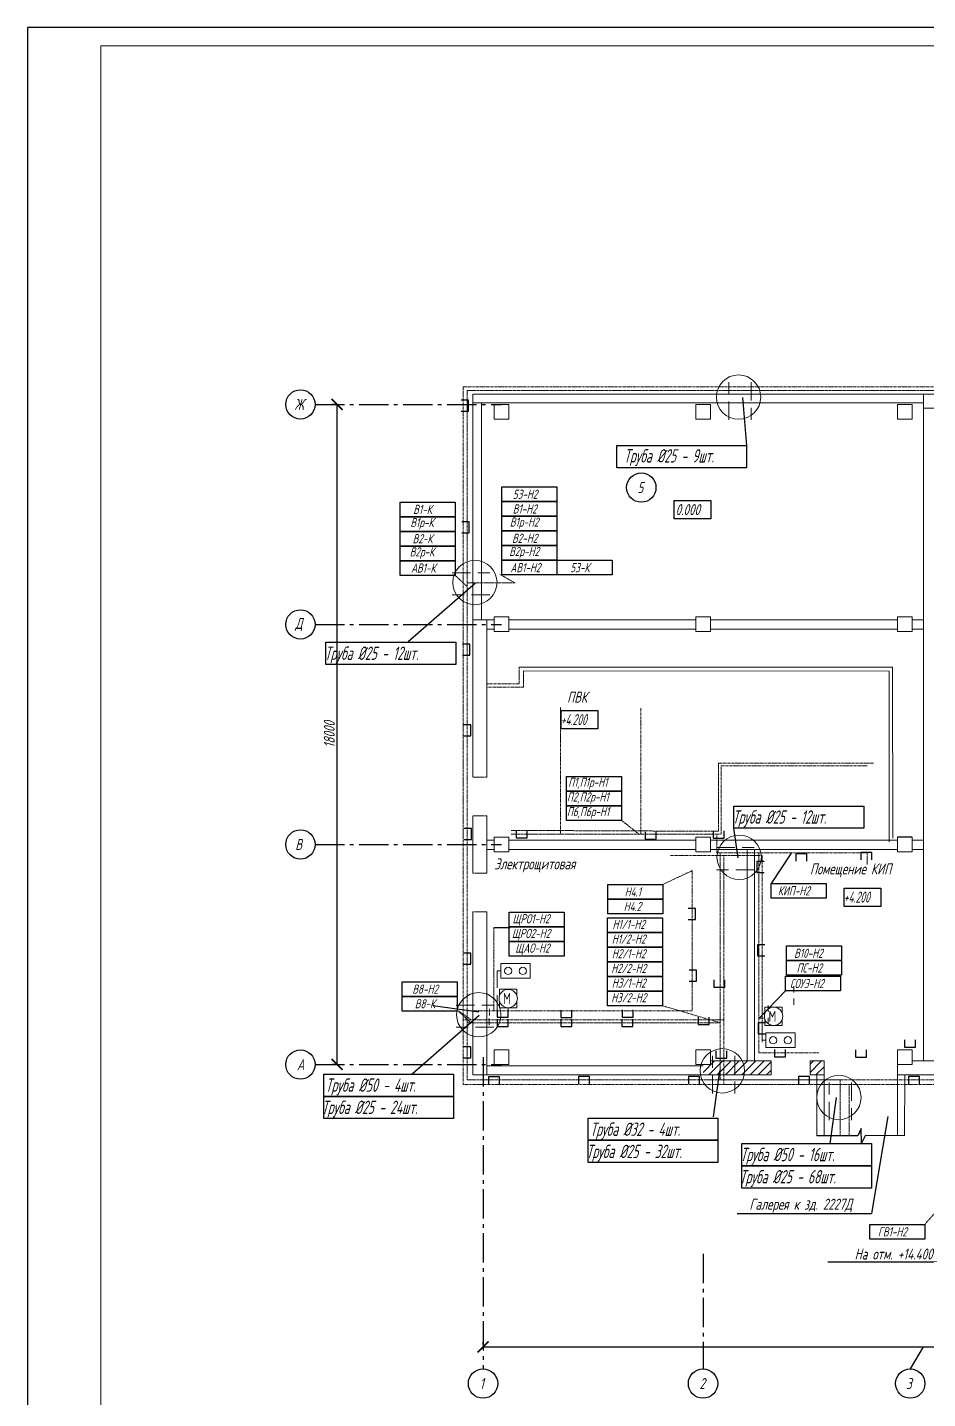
# Model space of a CAD drawing. Header units: millimetres. Extents: x -14296 to 10264, y -13087 to -5602.
# Drawn here: x -7945.1 to -7699.6, y -6955 to -6581.1 of the extents above; entities that cross this region are included whole.
import ezdxf

# ---------------------------------------------------------------- set-up
doc = ezdxf.new("R2010")
doc.units = ezdxf.units.MM
for name, pattern in [('CENTER2', [1.125, 0.75, -0.125, 0.125, -0.125]), ('gost5', [7, 5, -2, 0]), ('gost6', [12, 8, -1.5, 1, -1.5]), ('PHANTOM2', [1.25, 0.625, -0.125, 0.125, -0.125, 0.125, -0.125])]:
    doc.linetypes.add(name, pattern=pattern)
for name, color, linetype, lineweight in [('КаБель контрольный (Вновь)', 142, 'gost5', 15), ('КаБель силовой (Вновь)', 1, 'Continuous', 15), ('Линия выноска', 137, 'Continuous', 25), ('Осевая', 4, 'gost6', 25), ('Размерная', 4, 'Continuous', 25), ('Рамка толстая', 7, 'Continuous', 15), ('Рамка тонкая', 5, 'Continuous', 25), ('Строительный', 251, 'Continuous', 13), ('Текст', 7, 'Continuous', 20), ('Технологическое', 156, 'Continuous', 18), ('Эл. аппараты (Вновь)', 93, 'Continuous', 15), ('ЭлектрооБорудование (Вновь)', 160, 'Continuous', 15)]:
    doc.layers.add(name, color=color, linetype=linetype, lineweight=lineweight)
doc.styles.add('Simplex', font='simplex.shx', dxfattribs={"width": 0.7, "oblique": 15})

# ---------------------------------------------------------------- blocks, each defined once
blk = doc.blocks.new('_ArchTick')
at = {"color": 0, "const_width": 0.15}
blk.add_lwpolyline([(-0.5, -0.5), (0.5, 0.5)], dxfattribs=at)

msp = doc.modelspace()

# ---------------------------------------------------------------- linework, layer by layer
at = {"color": 18, "true_color": 0x000000}
msp.add_line((-7703.79379, -6801.92931), (-7707.79379, -6801.92931), dxfattribs=at)
at = {"layer": 'КаБель контрольный (Вновь)', "color": 18, "linetype": 'PHANTOM2', "lineweight": 15, "true_color": 0x000000}
for p, q in [((-7826.20327, -6800.32615), (-7826.20327, -6681.21034)), ((-7826.20327, -6869.42002), (-7826.20327, -6800.32615)), ((-7813.10135, -6800.0868), (-7756.56437, -6800.32615)), ((-7755.14978, -6869.42002), (-7755.14978, -6832.15813)), ((-7755.14978, -6851.72945), (-7826.20327, -6851.72945)), ((-7755.14978, -6869.42002), (-7755.14978, -6851.351)), ((-7755.14978, -6851.351), (-7755.14978, -6851.72945)), ((-7755.14978, -6869.42002), (-7826.20327, -6869.42002)), ((-7721.98347, -6869.42002), (-7755.14978, -6869.42002)), ((-7721.98347, -6869.42002), (-7207.74666, -6869.42002)), ((-7720.9754, -6883.24858), (-7720.9754, -6869.29415))]:
    msp.add_line(p, q, dxfattribs=at)
at = {"layer": 'КаБель контрольный (Вновь)', "color": 18, "true_color": 0x000000}
for p, q in [((-7816.93914, -6849.97546), (-7816.93914, -6838.40727)), ((-7816.93914, -6838.40727), (-7815.93914, -6838.40727)), ((-7744.66981, -6852.31923), (-7744.66981, -6857.31923)), ((-7744.66981, -6857.31923), (-7743.66981, -6857.31923))]:
    msp.add_line(p, q, dxfattribs=at)
at = {"layer": 'КаБель силовой (Вновь)', "color": 18, "linetype": 'gost5', "true_color": 0x000000}
for p, q in [((-7753.77582, -6688.1067), (-7753.77582, -6677.85419)), ((-7747.69541, -6677.85419), (-7747.69541, -6688.1067)), ((-7829.20044, -6729.81355), (-7818.94793, -6729.81355)), ((-7818.94793, -6735.89396), (-7829.20044, -6735.89396)), ((-7757.11186, -6804.74335), (-7746.85935, -6804.74335)), ((-7746.85935, -6810.82376), (-7757.11186, -6810.82376)), ((-7828.13656, -6847.70229), (-7817.88404, -6847.70229)), ((-7817.88404, -6853.78269), (-7828.13656, -6853.78269)), ((-7758.20183, -6871.83835), (-7758.20183, -6861.58583)), ((-7752.12142, -6861.58583), (-7752.12142, -6871.83835)), ((-7726.40519, -6879.10598), (-7726.40519, -6868.85346)), ((-7720.32478, -6868.85346), (-7720.32478, -6879.10598))]:
    msp.add_line(p, q, dxfattribs=at)
at = {"layer": 'КаБель силовой (Вновь)', "color": 18, "linetype": 'PHANTOM2', "lineweight": 15, "true_color": 0x000000}
for p, q in [((-7825.09981, -6801.10848), (-7825.09981, -6681.29784)), ((-7825.09981, -6849.30649), (-7825.09981, -6801.10848)), ((-7813.10135, -6801.10848), (-7778.27204, -6801.10848)), ((-7763.71762, -6819.4251), (-7763.71762, -6811.04667)), ((-7763.71762, -6819.4251), (-7763.71762, -6849.30649)), ((-7817.82462, -6826.69067), (-7817.82462, -6849.30649)), ((-7756.1571, -6852.53237), (-7756.1571, -6832.1632)), ((-7756.1571, -6832.1632), (-7756.1571, -6868.14524)), ((-7763.71762, -6849.30649), (-7825.09981, -6849.30649)), ((-7825.09981, -6849.30649), (-7825.09981, -6868.14524)), ((-7825.09981, -6849.30649), (-7825.09981, -6852.53237)), ((-7825.09981, -6852.53237), (-7756.1571, -6852.53237)), ((-7825.09981, -6868.14524), (-7723.3525, -6868.14524)), ((-7756.1571, -6868.14524), (-7208.70775, -6868.14524)), ((-7723.3525, -6868.14524), (-7723.3525, -6883.37915))]:
    msp.add_line(p, q, dxfattribs=at)
at = {"layer": 'КаБель силовой (Вновь)', "color": 18, "true_color": 0x000000}
msp.add_line((-7813.93778, -6848.43502), (-7813.93778, -6850.97546), dxfattribs=at)
at = {"layer": 'Линия выноска', "color": 18, "linetype": 'PHANTOM2', "lineweight": 15, "true_color": 0x000000}
for p, q in [((-7816.17201, -6730.27913), (-7812.07334, -6732.59314)), ((-7828.41578, -6730.54943), (-7825.24666, -6733.4472)), ((-7783.00127, -6797.37268), (-7778.27204, -6801.10848)), ((-7771.79236, -6814.83013), (-7763.71762, -6811.04667)), ((-7827.52772, -6849.27703), (-7824.02575, -6851.72945)), ((-7827.52772, -6849.27703), (-7824.14033, -6852.53237)), ((-7771.85921, -6847.89037), (-7756.1571, -6852.53237)), ((-7696.24441, -6902.9332), (-7700.32767, -6907.54534))]:
    msp.add_line(p, q, dxfattribs=at)
at = {"layer": 'Линия выноска', "color": 18, "true_color": 0x000000}
for p, q in [((-7736.7837, -6806.33953), (-7742.24567, -6814.5602)), ((-7813.42859, -6826.69067), (-7817.82462, -6826.69067)), ((-7738.27836, -6843.83966), (-7745.48881, -6851.26134))]:
    msp.add_line(p, q, dxfattribs=at)
at = {"layer": 'Линия выноска', "color": 18, "linetype": 'ByBlock', "lineweight": -2, "true_color": 0x000000}
msp.add_line((-7714.84144, -6904.52668), (-7714.84144, -6904.52668), dxfattribs=at)
for points in [[(-7710.43348, -6878.09278), (-7714.84144, -6904.52668)], [(-7751.44529, -6904.52668), (-7714.84144, -6904.52668)], [(-7726.73364, -6917.70842), (-7696.18291, -6917.70842)]]:
    msp.add_lwpolyline(points, dxfattribs=at)
at = {"layer": 'Осевая', "color": 18, "true_color": 0x000000}
for p, q in [((-7866.59379, -6683.92931), (-7815.79379, -6683.92931)), ((-7866.59379, -6743.92931), (-7815.79379, -6743.92931)), ((-7866.59379, -6803.92931), (-7815.79379, -6803.92931)), ((-7866.59379, -6863.92931), (-7815.79379, -6863.92931)), ((-7820.79379, -6861.92931), (-7820.79379, -6946.92931)), ((-7760.79379, -6915.58228), (-7760.79379, -6946.92931)), ((-7700.79379, -6940.92931), (-7704.29379, -6946.92931))]:
    msp.add_line(p, q, dxfattribs=at)
at = {"layer": 'Размерная', "color": 18, "true_color": 0x000000}
for p, q in [((-7861.21879, -6683.92931), (-7861.84379, -6683.92931)), ((-7860.59379, -6863.92931), (-7860.59379, -6683.92931)), ((-7861.21879, -6863.92931), (-7861.84379, -6863.92931)), ((-7820.79379, -6940.30431), (-7820.79379, -6939.67931)), ((-7820.79379, -6940.92931), (-7212.79379, -6940.92931))]:
    msp.add_line(p, q, dxfattribs=at)
at = {"layer": 'Рамка толстая', "color": 18, "true_color": 0x000000}
for p, q in [((-7925.05258, -6586.11996), (-7925.05258, -7170.11996)), ((-7109.05258, -6586.11996), (-7925.05258, -6586.11996))]:
    msp.add_line(p, q, dxfattribs=at)
at = {"layer": 'Рамка толстая', "color": 18, "linetype": 'PHANTOM2', "lineweight": 15, "true_color": 0x000000}
for p, q in [((-7826.20327, -6681.21034), (-7826.20327, -6679.13716)), ((-7826.20327, -6679.13716), (-7266.8568, -6679.13716)), ((-7825.09981, -6681.29784), (-7825.09981, -6680.09606)), ((-7825.09981, -6680.09606), (-7247.13776, -6680.09606)), ((-7825.09981, -6681.29784), (-7825.09981, -6681.29784)), ((-7812.07334, -6732.59314), (-7825.09981, -6732.59314)), ((-7810.92781, -6755.61667), (-7810.92781, -6760.14122)), ((-7810.92781, -6760.14122), (-7819.79379, -6760.14122)), ((-7809.79089, -6756.61667), (-7809.79089, -6761.03688)), ((-7809.79089, -6761.03688), (-7819.79379, -6761.03688)), ((-7799.66297, -6800.92372), (-7799.66297, -6766.53529)), ((-7777.72832, -6801.10848), (-7777.72832, -6766.74249)), ((-7756.56437, -6800.32615), (-7756.56437, -6781.71272)), ((-7756.56437, -6781.71272), (-7714.23401, -6781.71272)), ((-7755.86531, -6801.08873), (-7755.86531, -6782.48241)), ((-7755.86531, -6782.48241), (-7715.84097, -6782.48241)), ((-7757.06958, -6801.08979), (-7778.27204, -6801.10848)), ((-7757.06958, -6801.08979), (-7755.86531, -6801.08873)), ((-7757.06958, -6806.24371), (-7757.06958, -6801.08979)), ((-7757.06958, -6801.08979), (-7757.06958, -6801.08979)), ((-7756.56437, -6800.32615), (-7756.56437, -6800.32615)), ((-7755.14978, -6806.96354), (-7769.72937, -6806.96354)), ((-7756.1571, -6806.24371), (-7757.06958, -6806.24371)), ((-7756.1571, -6832.1632), (-7756.1571, -6806.24371)), ((-7756.1571, -6806.24371), (-7716.0587, -6806.24371)), ((-7756.1571, -6806.24371), (-7745.55066, -6806.24371)), ((-7755.14978, -6832.15813), (-7755.14978, -6806.96354)), ((-7755.14978, -6806.96354), (-7744.681, -6806.96354)), ((-7745.55066, -6806.24371), (-7745.55066, -6860.76041)), ((-7744.681, -6806.96354), (-7744.681, -6857.86004)), ((-7716.0587, -6806.24371), (-7716.0587, -6809.42378)), ((-7745.48881, -6851.26134), (-7744.00791, -6851.26134)), ((-7745.55066, -6860.76041), (-7729.21875, -6860.76041))]:
    msp.add_line(p, q, dxfattribs=at)
at = {"layer": 'Рамка тонкая', "color": 18, "true_color": 0x000000}
for p, q in [((-7945.05258, -6581.11996), (-7945.05258, -7175.11996)), ((-7104.05258, -6581.11996), (-7945.05258, -6581.11996)), ((-7750.00415, -6682.01284), (-7748.92484, -6695.15674)), ((-7784.33239, -6695.15674), (-7748.92484, -6695.15674)), ((-7784.33239, -6701.21224), (-7784.33239, -6695.15674)), ((-7748.92484, -6695.15674), (-7748.92484, -6701.21224)), ((-7748.92484, -6701.21224), (-7784.33239, -6701.21224)), ((-7815.63744, -6706.42887), (-7800.63744, -6706.42887)), ((-7815.63744, -6710.42887), (-7815.63744, -6706.42887)), ((-7800.63744, -6706.42887), (-7800.63744, -6710.42887)), ((-7843.41578, -6710.54943), (-7828.41578, -6710.54943)), ((-7843.41578, -6714.54943), (-7843.41578, -6710.54943)), ((-7828.41578, -6710.54943), (-7828.41578, -6714.54943)), ((-7815.63744, -6710.42887), (-7800.63744, -6710.42887)), ((-7815.63744, -6714.42887), (-7815.63744, -6710.42887)), ((-7800.63744, -6710.42887), (-7815.63744, -6710.42887)), ((-7800.63744, -6710.42887), (-7800.63744, -6714.42887)), ((-7768.67277, -6710.10969), (-7758.67277, -6710.10969)), ((-7768.67277, -6715.10969), (-7768.67277, -6710.10969)), ((-7758.67277, -6710.10969), (-7758.67277, -6715.10969)), ((-7843.41578, -6714.54943), (-7828.41578, -6714.54943)), ((-7843.41578, -6718.54943), (-7843.41578, -6714.54943)), ((-7828.41578, -6714.54943), (-7843.41578, -6714.54943)), ((-7828.41578, -6714.54943), (-7828.41578, -6718.54943)), ((-7815.63744, -6714.42887), (-7800.63744, -6714.42887)), ((-7815.63744, -6718.42887), (-7815.63744, -6714.42887)), ((-7800.63744, -6714.42887), (-7815.63744, -6714.42887)), ((-7800.63744, -6714.42887), (-7800.63744, -6718.42887)), ((-7758.67277, -6715.10969), (-7768.67277, -6715.10969)), ((-7843.41578, -6718.54943), (-7828.41578, -6718.54943)), ((-7843.41578, -6722.54943), (-7843.41578, -6718.54943)), ((-7828.41578, -6718.54943), (-7843.41578, -6718.54943)), ((-7828.41578, -6718.54943), (-7828.41578, -6722.54943)), ((-7815.63744, -6718.42887), (-7800.63744, -6718.42887)), ((-7815.63744, -6722.42887), (-7815.63744, -6718.42887)), ((-7800.63744, -6718.42887), (-7815.63744, -6718.42887)), ((-7800.63744, -6718.42887), (-7800.63744, -6722.42887)), ((-7843.41578, -6722.54943), (-7828.41578, -6722.54943)), ((-7843.41578, -6726.54943), (-7843.41578, -6722.54943)), ((-7828.41578, -6722.54943), (-7843.41578, -6722.54943)), ((-7828.41578, -6722.54943), (-7828.41578, -6726.54943)), ((-7815.63744, -6722.42887), (-7800.63744, -6722.42887)), ((-7815.63744, -6726.42887), (-7815.63744, -6722.42887)), ((-7800.63744, -6722.42887), (-7815.63744, -6722.42887)), ((-7800.63744, -6722.42887), (-7800.63744, -6726.42887)), ((-7815.63744, -6726.42887), (-7800.63744, -6726.42887)), ((-7815.63744, -6730.42887), (-7815.63744, -6726.42887)), ((-7800.63744, -6726.42887), (-7815.63744, -6726.42887)), ((-7800.63744, -6726.42887), (-7800.63744, -6730.42887)), ((-7800.60419, -6726.42884), (-7785.60419, -6726.42884)), ((-7800.60419, -6730.42884), (-7800.60419, -6726.42884)), ((-7785.60419, -6726.42884), (-7785.60419, -6730.42884)), ((-7843.41578, -6726.54943), (-7828.41578, -6726.54943)), ((-7843.41578, -6730.54943), (-7843.41578, -6726.54943)), ((-7828.41578, -6726.54943), (-7843.41578, -6726.54943)), ((-7828.41578, -6726.54943), (-7828.41578, -6730.54943)), ((-7828.41578, -6730.54943), (-7843.41578, -6730.54943)), ((-7822.88417, -6732.67284), (-7841.22666, -6748.67914)), ((-7800.63744, -6730.42887), (-7815.63744, -6730.42887)), ((-7785.60419, -6730.42884), (-7800.60419, -6730.42884)), ((-7863.63384, -6748.79765), (-7828.22629, -6748.79765)), ((-7863.63384, -6754.85315), (-7863.63384, -6748.79765)), ((-7828.22629, -6748.79765), (-7828.22629, -6754.85315)), ((-7828.22629, -6754.85315), (-7863.63384, -6754.85315)), ((-7799.4648, -6767.37144), (-7789.4648, -6767.37144)), ((-7799.4648, -6772.37144), (-7799.4648, -6767.37144)), ((-7789.4648, -6767.37144), (-7789.4648, -6772.37144)), ((-7789.4648, -6772.37144), (-7799.4648, -6772.37144)), ((-7798.00127, -6785.37268), (-7783.00127, -6785.37268)), ((-7798.00127, -6789.37268), (-7798.00127, -6785.37268)), ((-7783.00127, -6785.37268), (-7783.00127, -6789.37268)), ((-7798.00127, -6789.37268), (-7783.00127, -6789.37268)), ((-7798.00127, -6793.37268), (-7798.00127, -6789.37268)), ((-7783.00127, -6789.37268), (-7798.00127, -6789.37268)), ((-7783.00127, -6789.37268), (-7783.00127, -6793.37268)), ((-7798.00127, -6793.37268), (-7783.00127, -6793.37268)), ((-7798.00127, -6797.37268), (-7798.00127, -6793.37268)), ((-7783.00127, -6793.37268), (-7798.00127, -6793.37268)), ((-7783.00127, -6793.37268), (-7783.00127, -6797.37268)), ((-7752.38952, -6793.4528), (-7716.98197, -6793.4528)), ((-7752.38952, -6799.5083), (-7752.38952, -6793.4528)), ((-7716.98197, -6793.4528), (-7716.98197, -6799.5083)), ((-7783.00127, -6797.37268), (-7798.00127, -6797.37268)), ((-7751.24122, -6807.54711), (-7752.38952, -6799.5083)), ((-7716.98197, -6799.5083), (-7752.38952, -6799.5083)), ((-7786.79236, -6814.83013), (-7771.79236, -6814.83013)), ((-7786.79236, -6818.83013), (-7786.79236, -6814.83013)), ((-7771.79236, -6814.83013), (-7771.79236, -6818.83013)), ((-7742.24567, -6814.5602), (-7727.24567, -6814.5602)), ((-7742.24567, -6818.5602), (-7742.24567, -6814.5602)), ((-7727.24567, -6814.5602), (-7727.24567, -6818.5602)), ((-7722.27746, -6815.79411), (-7712.27746, -6815.79411)), ((-7722.27746, -6820.79411), (-7722.27746, -6815.79411)), ((-7712.27746, -6815.79411), (-7712.27746, -6820.79411)), ((-7786.79236, -6818.83013), (-7771.79236, -6818.83013)), ((-7786.79236, -6822.83013), (-7786.79236, -6818.83013)), ((-7771.79236, -6818.83013), (-7786.79236, -6818.83013)), ((-7771.79236, -6818.83013), (-7771.79236, -6822.83013)), ((-7727.24567, -6818.5602), (-7742.24567, -6818.5602)), ((-7813.66611, -6822.41853), (-7798.66611, -6822.41853)), ((-7813.66611, -6826.41853), (-7813.66611, -6822.41853)), ((-7798.66611, -6822.41853), (-7798.66611, -6826.41853)), ((-7771.79236, -6822.83013), (-7786.79236, -6822.83013)), ((-7712.27746, -6820.79411), (-7722.27746, -6820.79411)), ((-7798.66611, -6826.41853), (-7813.66611, -6826.41853)), ((-7813.66611, -6826.41853), (-7798.66611, -6826.41853)), ((-7813.66611, -6830.41853), (-7813.66611, -6826.41853)), ((-7798.66611, -6826.41853), (-7798.66611, -6830.41853)), ((-7786.85921, -6823.89037), (-7771.85921, -6823.89037)), ((-7786.85921, -6827.89037), (-7786.85921, -6823.89037)), ((-7771.85921, -6823.89037), (-7771.85921, -6827.89037)), ((-7813.66611, -6830.41853), (-7798.66611, -6830.41853)), ((-7813.66611, -6834.41853), (-7813.66611, -6830.41853)), ((-7798.66611, -6830.41853), (-7813.66611, -6830.41853)), ((-7798.66611, -6830.41853), (-7798.66611, -6834.41853)), ((-7786.85921, -6827.89037), (-7771.85921, -6827.89037)), ((-7786.85921, -6831.89037), (-7786.85921, -6827.89037)), ((-7771.85921, -6827.89037), (-7786.85921, -6827.89037)), ((-7771.85921, -6827.89037), (-7771.85921, -6831.89037)), ((-7798.66611, -6834.41853), (-7813.66611, -6834.41853)), ((-7771.85921, -6831.89037), (-7786.85921, -6831.89037)), ((-7786.85921, -6831.89037), (-7771.85921, -6831.89037)), ((-7786.85921, -6835.89037), (-7786.85921, -6831.89037)), ((-7771.85921, -6831.89037), (-7771.85921, -6835.89037)), ((-7738.05692, -6831.59198), (-7723.05692, -6831.59198)), ((-7738.05692, -6835.59198), (-7738.05692, -6831.59198)), ((-7723.05692, -6831.59198), (-7723.05692, -6835.59198)), ((-7786.85921, -6835.89037), (-7771.85921, -6835.89037)), ((-7786.85921, -6839.89037), (-7786.85921, -6835.89037)), ((-7771.85921, -6835.89037), (-7786.85921, -6835.89037)), ((-7771.85921, -6835.89037), (-7771.85921, -6839.89037)), ((-7723.05692, -6835.59198), (-7738.05692, -6835.59198)), ((-7738.05692, -6835.59198), (-7723.05692, -6835.59198)), ((-7738.05692, -6839.59198), (-7738.05692, -6835.59198)), ((-7723.05692, -6835.59198), (-7723.05692, -6839.59198)), ((-7842.84239, -6841.37241), (-7827.84239, -6841.37241)), ((-7842.84239, -6845.37241), (-7842.84239, -6841.37241)), ((-7827.84239, -6841.37241), (-7827.84239, -6845.37241)), ((-7786.85921, -6839.89037), (-7771.85921, -6839.89037)), ((-7786.85921, -6843.89037), (-7786.85921, -6839.89037)), ((-7771.85921, -6839.89037), (-7786.85921, -6839.89037)), ((-7771.85921, -6839.89037), (-7771.85921, -6843.89037)), ((-7738.27836, -6839.83966), (-7723.27836, -6839.83966)), ((-7738.27836, -6843.83966), (-7738.27836, -6839.83966)), ((-7723.05692, -6839.59198), (-7738.05692, -6839.59198)), ((-7723.27836, -6839.83966), (-7723.27836, -6843.83966)), ((-7827.84239, -6845.37241), (-7842.84239, -6845.37241)), ((-7842.83055, -6845.36016), (-7827.83055, -6845.36016)), ((-7842.83055, -6849.36016), (-7842.83055, -6845.36016)), ((-7827.83055, -6845.36016), (-7827.83055, -6849.36016)), ((-7786.85921, -6843.89037), (-7771.85921, -6843.89037)), ((-7786.85921, -6847.89037), (-7786.85921, -6843.89037)), ((-7771.85921, -6843.89037), (-7786.85921, -6843.89037)), ((-7771.85921, -6843.89037), (-7771.85921, -6847.89037)), ((-7723.27836, -6843.83966), (-7738.27836, -6843.83966)), ((-7827.83055, -6849.36016), (-7842.83055, -6849.36016)), ((-7821.9498, -6849.63911), (-7834.52821, -6847.9106)), ((-7771.85921, -6847.89037), (-7786.85921, -6847.89037)), ((-7821.82029, -6850.56157), (-7840.16277, -6866.56787)), ((-7864.22145, -6866.56787), (-7828.8139, -6866.56787)), ((-7864.22145, -6872.62337), (-7864.22145, -6866.56787)), ((-7828.8139, -6866.56787), (-7828.8139, -6872.62337)), ((-7756.265, -6865.65159), (-7757.99351, -6878.23)), ((-7864.22145, -6872.62337), (-7828.8139, -6872.62337)), ((-7864.22145, -6878.67887), (-7864.22145, -6872.62337)), ((-7828.8139, -6872.62337), (-7864.22145, -6872.62337)), ((-7828.8139, -6872.62337), (-7828.8139, -6878.67887)), ((-7724.46836, -6872.91922), (-7726.19688, -6885.49763)), ((-7828.8139, -6878.67887), (-7864.22145, -6878.67887)), ((-7792.15418, -6878.54261), (-7756.74663, -6878.54261)), ((-7792.15418, -6884.59811), (-7792.15418, -6878.54261)), ((-7756.74663, -6878.54261), (-7756.74663, -6884.59811)), ((-7718.61777, -6883.36287), (-7729.79379, -6883.4013)), ((-7717.62899, -6881.3573), (-7718.61777, -6883.36287)), ((-7717.60658, -6885.35724), (-7717.62899, -6881.3573)), ((-7716.6178, -6883.35167), (-7717.60658, -6885.35724)), ((-7705.79379, -6883.32103), (-7716.6178, -6883.35167)), ((-7792.15418, -6884.59811), (-7756.74663, -6884.59811)), ((-7792.15418, -6890.65361), (-7792.15418, -6884.59811)), ((-7756.74663, -6884.59811), (-7792.15418, -6884.59811)), ((-7756.74663, -6884.59811), (-7756.74663, -6890.65361)), ((-7750.25556, -6885.49763), (-7714.84801, -6885.49763)), ((-7750.25556, -6891.55313), (-7750.25556, -6885.49763)), ((-7714.84801, -6885.49763), (-7714.84801, -6891.55313)), ((-7756.74663, -6890.65361), (-7792.15418, -6890.65361)), ((-7750.25556, -6891.55313), (-7714.84801, -6891.55313)), ((-7750.25556, -6897.60863), (-7750.25556, -6891.55313)), ((-7714.84801, -6891.55313), (-7750.25556, -6891.55313)), ((-7714.84801, -6891.55313), (-7714.84801, -6897.60863)), ((-7714.84801, -6897.60863), (-7750.25556, -6897.60863)), ((-7715.32763, -6907.54534), (-7700.32763, -6907.54534)), ((-7715.32763, -6911.54534), (-7715.32763, -6907.54534)), ((-7700.32763, -6907.54534), (-7700.32763, -6911.54534)), ((-7700.32763, -6911.54534), (-7715.32763, -6911.54534))]:
    msp.add_line(p, q, dxfattribs=at)
at = {"layer": 'Рамка тонкая', "color": 18, "lineweight": 30, "true_color": 0x000000}
for p, q in [((-7824.7978, -6682.77946), (-7826.7978, -6682.77946)), ((-7824.7978, -6685.77946), (-7824.7978, -6682.77946)), ((-7826.7978, -6685.77946), (-7824.7978, -6685.77946)), ((-7824.56759, -6715.93093), (-7826.56759, -6715.93093)), ((-7826.56759, -6718.93093), (-7824.56759, -6718.93093)), ((-7824.56759, -6718.93093), (-7824.56759, -6715.93093)), ((-7824.37368, -6749.2577), (-7826.37368, -6749.2577)), ((-7826.37368, -6752.2577), (-7824.37368, -6752.2577)), ((-7824.37368, -6752.2577), (-7824.37368, -6749.2577)), ((-7824.0971, -6771.28342), (-7826.0971, -6771.28342)), ((-7824.0971, -6774.28342), (-7824.0971, -6771.28342)), ((-7826.0971, -6774.28342), (-7824.0971, -6774.28342)), ((-7823.94178, -6799.59766), (-7825.94178, -6799.59766)), ((-7823.94178, -6802.59766), (-7823.94178, -6799.59766)), ((-7811.77237, -6800.0868), (-7811.77237, -6802.0868)), ((-7808.77237, -6802.0868), (-7808.77237, -6800.0868)), ((-7776.53347, -6800.44829), (-7776.53347, -6802.44829)), ((-7773.53347, -6802.44829), (-7773.53347, -6800.44829)), ((-7758.02453, -6800.23662), (-7758.02453, -6802.23662)), ((-7755.02453, -6802.23662), (-7755.02453, -6800.23662)), ((-7825.94178, -6802.59766), (-7823.94178, -6802.59766)), ((-7811.77237, -6802.0868), (-7808.77237, -6802.0868)), ((-7776.53347, -6802.44829), (-7773.53347, -6802.44829)), ((-7758.02453, -6802.23662), (-7755.02453, -6802.23662)), ((-7744.12139, -6808.57115), (-7746.12139, -6808.57115)), ((-7746.12139, -6808.57115), (-7746.12139, -6811.57115)), ((-7732.47066, -6806.44071), (-7735.47066, -6806.44071)), ((-7735.47066, -6806.44071), (-7735.47066, -6808.44071)), ((-7732.47066, -6808.44071), (-7732.47066, -6806.44071)), ((-7714.73103, -6806.1549), (-7717.73103, -6806.1549)), ((-7717.73103, -6806.1549), (-7717.73103, -6808.1549)), ((-7714.73103, -6808.1549), (-7714.73103, -6806.1549)), ((-7746.12139, -6811.57115), (-7744.12139, -6811.57115)), ((-7762.82323, -6821.34918), (-7764.82323, -6821.34918)), ((-7762.82323, -6824.34918), (-7762.82323, -6821.34918)), ((-7764.82323, -6824.34918), (-7762.82323, -6824.34918)), ((-7824.08662, -6833.56824), (-7826.08662, -6833.56824)), ((-7824.08662, -6836.56824), (-7824.08662, -6833.56824)), ((-7743.90547, -6831.2689), (-7745.90547, -6831.2689)), ((-7745.90547, -6831.2689), (-7745.90547, -6834.2689)), ((-7745.90547, -6834.2689), (-7743.90547, -6834.2689)), ((-7826.08662, -6836.56824), (-7824.08662, -6836.56824)), ((-7762.55591, -6838.17126), (-7764.55591, -6838.17126)), ((-7762.55591, -6841.17126), (-7762.55591, -6838.17126)), ((-7764.55591, -6841.17126), (-7762.55591, -6841.17126)), ((-7757.80913, -6840.84811), (-7757.80913, -6842.84811)), ((-7754.80913, -6842.84811), (-7754.80913, -6840.84811)), ((-7757.80913, -6842.84811), (-7754.80913, -6842.84811)), ((-7816.97139, -6848.97549), (-7816.97139, -6850.97549)), ((-7813.97139, -6850.97549), (-7813.97139, -6848.97549)), ((-7799.60895, -6849.07573), (-7799.60895, -6851.07573)), ((-7796.60895, -6851.07573), (-7796.60895, -6849.07573)), ((-7782.82445, -6848.99907), (-7782.82445, -6850.99907)), ((-7779.82445, -6850.99907), (-7779.82445, -6848.99907)), ((-7816.97139, -6850.97549), (-7813.97139, -6850.97549)), ((-7816.93906, -6851.52541), (-7816.93906, -6853.52541)), ((-7816.93906, -6853.52541), (-7813.93906, -6853.52541)), ((-7813.93906, -6853.52541), (-7813.93906, -6851.52541)), ((-7799.60895, -6851.07573), (-7796.60895, -6851.07573)), ((-7799.55976, -6851.52541), (-7799.55976, -6853.52541)), ((-7799.55976, -6853.52541), (-7796.55976, -6853.52541)), ((-7796.55976, -6853.52541), (-7796.55976, -6851.52541)), ((-7782.89917, -6851.59066), (-7782.89917, -6853.59066)), ((-7782.89917, -6853.59066), (-7779.89917, -6853.59066)), ((-7782.82445, -6850.99907), (-7779.82445, -6850.99907)), ((-7779.89917, -6853.59066), (-7779.89917, -6851.59066)), ((-7762.10225, -6851.05378), (-7762.10225, -6853.05378)), ((-7762.10225, -6853.05378), (-7759.10225, -6853.05378)), ((-7759.10225, -6853.05378), (-7759.10225, -6851.05378)), ((-7743.79669, -6852.5378), (-7745.79669, -6852.5378)), ((-7745.79669, -6852.5378), (-7745.79669, -6855.5378)), ((-7745.79669, -6855.5378), (-7743.79669, -6855.5378)), ((-7705.83008, -6857.21045), (-7705.83008, -6859.21045)), ((-7702.83008, -6859.21045), (-7702.83008, -6857.21045)), ((-7824.09576, -6859.07737), (-7826.09576, -6859.07737)), ((-7824.09576, -6862.07737), (-7824.09576, -6859.07737)), ((-7757.34226, -6860.17649), (-7757.34226, -6862.17649)), ((-7754.34226, -6862.17649), (-7754.34226, -6860.17649)), ((-7741.31061, -6859.80499), (-7741.31061, -6861.80499)), ((-7738.31061, -6861.80499), (-7738.31061, -6859.80499)), ((-7719.18524, -6859.9015), (-7719.18524, -6861.9015)), ((-7716.18524, -6861.9015), (-7716.18524, -6859.9015)), ((-7705.83008, -6859.21045), (-7702.83008, -6859.21045)), ((-7826.09576, -6862.07737), (-7824.09576, -6862.07737)), ((-7757.34226, -6862.17649), (-7754.34226, -6862.17649)), ((-7741.31061, -6861.80499), (-7738.31061, -6861.80499)), ((-7719.18524, -6861.9015), (-7716.18524, -6861.9015)), ((-7816.33447, -6867.28159), (-7819.33447, -6867.28159)), ((-7819.33447, -6867.28159), (-7819.33447, -6869.28159)), ((-7816.33447, -6869.28159), (-7816.33447, -6867.28159)), ((-7791.79379, -6867.22931), (-7794.79379, -6867.22931)), ((-7794.79379, -6867.22931), (-7794.79379, -6869.22931)), ((-7791.79379, -6869.22931), (-7791.79379, -6867.22931)), ((-7761.79379, -6867.22931), (-7764.79379, -6867.22931)), ((-7764.79379, -6867.22931), (-7764.79379, -6869.22931)), ((-7761.79379, -6869.22931), (-7761.79379, -6867.22931)), ((-7731.79379, -6867.22931), (-7734.79379, -6867.22931)), ((-7734.79379, -6867.22931), (-7734.79379, -6869.22931)), ((-7731.79379, -6869.22931), (-7731.79379, -6867.22931)), ((-7701.79379, -6867.22931), (-7704.79379, -6867.22931)), ((-7704.79379, -6867.22931), (-7704.79379, -6869.22931)), ((-7701.79379, -6869.22931), (-7701.79379, -6867.22931))]:
    msp.add_line(p, q, dxfattribs=at)
at = {"layer": 'Рамка тонкая', "color": 18, "true_color": 0x000000}
for centre in [(-7870.59379, -6683.92931), (-7777.6259, -6706.6093), (-7870.59379, -6743.92931), (-7870.59379, -6803.92931), (-7870.59379, -6863.92931), (-7820.79379, -6950.92931), (-7760.79379, -6950.92931), (-7704.29379, -6950.92931)]:
    msp.add_circle(centre, 4, dxfattribs=at)
at = {"layer": 'Строительный', "color": 18, "true_color": 0x000000}
for p, q in [((-7823.59379, -6681.12931), (-7823.59379, -6785.52931)), ((-7725.49379, -6681.12931), (-7823.59379, -6681.12931)), ((-7672.09379, -6681.12931), (-7725.49379, -6681.12931)), ((-7700.69379, -6681.12931), (-7700.69379, -6862.92931)), ((-7700.69379, -6683.52931), (-7823.59379, -6683.52931)), ((-7821.19379, -6683.52931), (-7821.19379, -6742.67931)), ((-7813.79379, -6683.9403), (-7817.79379, -6683.9403)), ((-7817.79379, -6683.9403), (-7817.79379, -6687.9403)), ((-7813.79379, -6687.9403), (-7813.79379, -6683.9403)), ((-7758.79379, -6683.9403), (-7762.79379, -6683.9403)), ((-7762.79379, -6683.9403), (-7762.79379, -6687.9403)), ((-7758.79379, -6687.9403), (-7758.79379, -6683.9403)), ((-7703.79379, -6683.9403), (-7707.79379, -6683.9403)), ((-7707.79379, -6683.9403), (-7707.79379, -6687.9403)), ((-7703.79379, -6687.9403), (-7703.79379, -6683.9403)), ((-7693.69379, -6684.92931), (-7700.69379, -6684.92931)), ((-7817.79379, -6687.9403), (-7813.79379, -6687.9403)), ((-7762.79379, -6687.9403), (-7758.79379, -6687.9403)), ((-7707.79379, -6687.9403), (-7703.79379, -6687.9403)), ((-7819.79379, -6742.67931), (-7819.79379, -6785.52931)), ((-7823.59379, -6796.12931), (-7823.59379, -6811.72931)), ((-7819.79379, -6796.12931), (-7819.79379, -6811.72931)), ((-7819.79379, -6802.76858), (-7817.79379, -6802.76858)), ((-7819.79379, -6802.76858), (-7817.79379, -6802.76858)), ((-7813.79379, -6801.92931), (-7817.79379, -6801.92931)), ((-7817.79379, -6801.92931), (-7817.79379, -6805.92931)), ((-7813.79379, -6801.92931), (-7817.79379, -6801.92931)), ((-7817.79379, -6801.92931), (-7817.79379, -6805.92931)), ((-7813.79379, -6805.92931), (-7813.79379, -6801.92931)), ((-7813.79379, -6805.92931), (-7813.79379, -6801.92931)), ((-7813.79379, -6802.76858), (-7762.79379, -6802.76858)), ((-7758.79379, -6801.94552), (-7762.79379, -6801.94552)), ((-7762.79379, -6801.94552), (-7762.79379, -6805.94552)), ((-7758.79379, -6805.94552), (-7758.79379, -6801.94552)), ((-7758.79379, -6802.76858), (-7707.79379, -6802.76858)), ((-7758.79379, -6802.76858), (-7707.79379, -6802.76858)), ((-7703.79379, -6801.92931), (-7707.79379, -6801.92931)), ((-7707.79379, -6801.92931), (-7707.79379, -6805.92931)), ((-7703.79379, -6801.92931), (-7707.79379, -6801.92931)), ((-7707.79379, -6801.92931), (-7707.79379, -6805.92931)), ((-7703.79379, -6805.92931), (-7703.79379, -6801.92931)), ((-7703.79379, -6805.92931), (-7703.79379, -6801.92931)), ((-7703.79379, -6802.76858), (-7700.69379, -6802.76858)), ((-7703.79379, -6802.76858), (-7700.69379, -6802.76858)), ((-7819.79379, -6805.26858), (-7817.79379, -6805.26858)), ((-7817.79379, -6805.92931), (-7813.79379, -6805.92931)), ((-7817.79379, -6805.92931), (-7813.79379, -6805.92931)), ((-7813.79379, -6805.26858), (-7762.79379, -6805.26858)), ((-7762.79379, -6805.94552), (-7758.79379, -6805.94552)), ((-7758.79379, -6805.26858), (-7707.79379, -6805.26858)), ((-7748.79379, -6805.26858), (-7748.79379, -6862.92931)), ((-7746.79379, -6805.26858), (-7746.79379, -6862.92931)), ((-7707.79379, -6805.92931), (-7703.79379, -6805.92931)), ((-7707.79379, -6805.92931), (-7703.79379, -6805.92931)), ((-7703.79379, -6805.26858), (-7700.69379, -6805.26858)), ((-7700.69379, -6805.26858), (-7703.79379, -6805.26858)), ((-7823.59379, -6822.32931), (-7823.59379, -6866.72931)), ((-7819.79379, -6822.32931), (-7819.79379, -6866.72931)), ((-7813.79379, -6859.92931), (-7817.79379, -6859.92931)), ((-7817.79379, -6859.92931), (-7817.79379, -6863.92931)), ((-7813.79379, -6863.92931), (-7813.79379, -6859.92931)), ((-7817.79379, -6863.92931), (-7813.79379, -6863.92931)), ((-7820.79379, -6866.72931), (-7807.72811, -6866.72931))]:
    msp.add_line(p, q, dxfattribs=at)
at = {"layer": 'Строительный', "color": 18, "ltscale": 100, "true_color": 0x000000}
for p, q in [((-7823.59379, -6742.67931), (-7817.79379, -6742.67931)), ((-7820.79379, -6742.67931), (-7817.79379, -6742.67931)), ((-7819.79379, -6745.17931), (-7817.79379, -6745.17931)), ((-7813.79379, -6741.84003), (-7817.79379, -6741.84003)), ((-7817.79379, -6741.84003), (-7817.79379, -6745.84003)), ((-7813.79379, -6745.84003), (-7813.79379, -6741.84003)), ((-7813.79379, -6742.67931), (-7762.79379, -6742.67931)), ((-7813.79379, -6742.67931), (-7762.79379, -6742.67931)), ((-7813.79379, -6745.17931), (-7762.79379, -6745.17931)), ((-7758.79379, -6741.85624), (-7762.79379, -6741.85624)), ((-7762.79379, -6741.85624), (-7762.79379, -6745.85624)), ((-7758.79379, -6745.85624), (-7758.79379, -6741.85624)), ((-7758.79379, -6742.67931), (-7707.79379, -6742.67931)), ((-7758.79379, -6742.67931), (-7707.79379, -6742.67931)), ((-7758.79379, -6745.17931), (-7707.79379, -6745.17931)), ((-7703.79379, -6741.84003), (-7707.79379, -6741.84003)), ((-7707.79379, -6741.84003), (-7707.79379, -6745.84003)), ((-7703.79379, -6745.84003), (-7703.79379, -6741.84003)), ((-7703.79379, -6742.67931), (-7700.69379, -6742.67931)), ((-7703.79379, -6742.67931), (-7700.69379, -6742.67931)), ((-7703.79379, -6745.17931), (-7700.69379, -6745.17931)), ((-7817.79379, -6745.84003), (-7813.79379, -6745.84003)), ((-7762.79379, -6745.85624), (-7758.79379, -6745.85624)), ((-7707.79379, -6745.84003), (-7703.79379, -6745.84003)), ((-7810.92781, -6755.61667), (-7709.15085, -6755.61667)), ((-7709.15085, -6755.61667), (-7709.06377, -6802.1963)), ((-7809.79089, -6756.61667), (-7710.06377, -6756.70356)), ((-7710.06377, -6756.70356), (-7710.06377, -6803.1963)), ((-7813.79379, -6802.76858), (-7762.79379, -6802.76858)), ((-7758.79379, -6859.92931), (-7762.79379, -6859.92931)), ((-7762.79379, -6859.92931), (-7762.79379, -6863.92931)), ((-7758.79379, -6863.92931), (-7758.79379, -6859.92931)), ((-7703.79379, -6859.92931), (-7707.79379, -6859.92931)), ((-7707.79379, -6859.92931), (-7707.79379, -6863.92931)), ((-7703.79379, -6863.92931), (-7703.79379, -6859.92931)), ((-7760.79379, -6864.32931), (-7819.79379, -6864.32931)), ((-7762.79379, -6863.92931), (-7758.79379, -6863.92931)), ((-7758.79379, -6863.92931), (-7758.79379, -6862.92931)), ((-7758.79379, -6863.92931), (-7758.79379, -6862.92931)), ((-7758.79379, -6862.92931), (-7742.19379, -6862.92931)), ((-7742.19379, -6866.72931), (-7742.19379, -6862.92931)), ((-7731.59379, -6862.92931), (-7727.79379, -6862.92931)), ((-7731.59379, -6866.72931), (-7731.59379, -6862.92931)), ((-7727.79379, -6862.92931), (-7727.79379, -6883.39442)), ((-7707.79379, -6863.92931), (-7703.79379, -6863.92931)), ((-7707.79379, -6863.92931), (-7707.79379, -6883.32669)), ((-7693.69379, -6862.92931), (-7703.79379, -6862.92931)), ((-7742.19379, -6866.72931), (-7823.59379, -6866.72931)), ((-7727.79379, -6866.72931), (-7731.59379, -6866.72931)), ((-7729.79379, -6866.72931), (-7729.79379, -6879.106)), ((-7729.79379, -6866.72931), (-7729.79379, -6883.4013)), ((-7687.14756, -6866.72931), (-7707.79379, -6866.72931)), ((-7705.79692, -6866.72931), (-7705.81056, -6883.32108))]:
    msp.add_line(p, q, dxfattribs=at)
at = {"layer": 'Строительный', "color": 18, "linetype": 'CENTER2', "ltscale": 0.5, "true_color": 0x000000}
for p, q in [((-7819.76737, -6785.52931), (-7823.59379, -6785.52931)), ((-7819.76737, -6796.12931), (-7823.59379, -6796.12931)), ((-7819.79379, -6811.72931), (-7823.59379, -6811.72931)), ((-7819.79379, -6822.32931), (-7823.59379, -6822.32931))]:
    msp.add_line(p, q, dxfattribs=at)
at = {"layer": 'Строительный', "color": 18, "linetype": 'Continuous', "true_color": 0x000000}
for p, q in [((-7760.79379, -6866.09207), (-7757.63103, -6862.92931)), ((-7759.18597, -6866.72931), (-7755.38597, -6862.92931)), ((-7756.9409, -6866.72931), (-7753.1409, -6862.92931)), ((-7754.69584, -6866.72931), (-7750.89584, -6862.92931)), ((-7752.45078, -6866.72931), (-7748.65078, -6862.92931)), ((-7750.20571, -6866.72931), (-7746.40571, -6862.92931)), ((-7747.96065, -6866.72931), (-7744.16065, -6862.92931)), ((-7745.71558, -6866.72931), (-7742.19379, -6863.20752)), ((-7731.59379, -6863.83284), (-7730.69026, -6862.92931)), ((-7731.59379, -6866.0779), (-7728.4452, -6862.92931)), ((-7730.00014, -6866.72931), (-7727.79379, -6864.52297)), ((-7743.47052, -6866.72931), (-7742.19379, -6865.45258))]:
    msp.add_line(p, q, dxfattribs=at)
at = {"layer": 'Технологическое', "color": 18, "true_color": 0x000000}
for p, q in [((-7811.57504, -6843.40727), (-7816.30052, -6843.40727)), ((-7816.30052, -6843.40727), (-7816.30052, -6845.11804)), ((-7811.57504, -6845.11804), (-7811.57504, -6843.40727)), ((-7735.99372, -6844.29097), (-7735.99372, -6842.5802)), ((-7735.99372, -6847.6357), (-7735.99372, -6845.92493)), ((-7816.30052, -6846.752), (-7816.30052, -6848.46277)), ((-7816.30052, -6848.46277), (-7811.57504, -6848.46277)), ((-7811.57504, -6848.46277), (-7811.57504, -6846.752)), ((-7739.19219, -6848.25104), (-7743.91767, -6848.25104)), ((-7743.91767, -6848.25104), (-7743.91767, -6849.96181)), ((-7743.04165, -6847.87732), (-7743.04165, -6849.58809)), ((-7739.19219, -6849.96181), (-7739.19219, -6848.25104)), ((-7743.91767, -6851.59577), (-7743.91767, -6853.30654)), ((-7743.91767, -6853.30654), (-7739.19219, -6853.30654)), ((-7743.04165, -6851.22205), (-7743.04165, -6852.93282)), ((-7739.19219, -6853.30654), (-7739.19219, -6851.59577))]:
    msp.add_line(p, q, dxfattribs=at)
at = {"layer": 'Эл. аппараты (Вновь)', "color": 18, "true_color": 0x000000}
for p, q in [((-7807.93914, -6836.40727), (-7815.93914, -6836.40727)), ((-7815.93914, -6836.40727), (-7815.93914, -6840.40727)), ((-7807.93914, -6840.40727), (-7807.93914, -6836.40727)), ((-7815.93914, -6840.40727), (-7807.93914, -6840.40727)), ((-7735.66981, -6855.31923), (-7743.66981, -6855.31923)), ((-7743.66981, -6855.31923), (-7743.66981, -6859.31923)), ((-7735.66981, -6859.31923), (-7735.66981, -6855.31923)), ((-7743.66981, -6859.31923), (-7735.66981, -6859.31923))]:
    msp.add_line(p, q, dxfattribs=at)
for centre in [(-7813.93914, -6838.40727), (-7809.93914, -6838.40727), (-7741.66981, -6857.31923), (-7737.66981, -6857.31923)]:
    msp.add_circle(centre, 1, dxfattribs=at)
at = {"layer": 'ЭлектрооБорудование (Вновь)', "color": 18, "linetype": 'CENTER2', "lineweight": 15, "true_color": 0x000000}
for p, q in [((-7819.01392, -6848.77923), (-7819.01392, -6850.566)), ((-7819.13088, -6851.34376), (-7819.13088, -6853.26795))]:
    msp.add_line(p, q, dxfattribs=at)
at = {"layer": 'ЭлектрооБорудование (Вновь)', "color": 18, "true_color": 0x000000}
for centre, radius in [((-7751.10944, -6681.9255), 6.0555), ((-7823.01924, -6732.47993), 6.0555), ((-7750.93066, -6807.40973), 6.0555), ((-7821.95535, -6850.36866), 6.0555), ((-7813.93778, -6845.93502), 2.5), ((-7741.55493, -6850.77879), 2.5), ((-7755.53545, -6865.65715), 6.0555), ((-7723.73881, -6872.92477), 6.0555)]:
    msp.add_circle(centre, radius, dxfattribs=at)

# ---------------------------------------------------------------- block references
at = {"layer": 'Размерная', "color": 18, "true_color": 0x000000, "xscale": 3, "yscale": 3, "zscale": 3}
for p, rotation in [((-7860.59379, -6683.92931), 90), ((-7860.59379, -6863.92931), 270), ((-7820.79379, -6940.92931), 180)]:
    msp.add_blockref('_ArchTick', p, dxfattribs=dict(at, rotation=rotation))

# ---------------------------------------------------------------- texts
at = {"layer": 'Линия выноска', "color": 18, "true_color": 0x000000, "char_height": 3, "style": 'Simplex'}
for s, insert, attachment_point in [('Галерея к зд. 2227Д', (-7734.14337, -6900.52668), 2), ('На отм. +14.400', (-7698.18291, -6914.10842), 3)]:
    msp.add_mtext(s, dxfattribs=dict(at, insert=insert, attachment_point=attachment_point))
at = {"layer": 'Размерная', "color": 18, "true_color": 0x000000, "insert": (-7862.71879, -6773.92931), "char_height": 3, "attachment_point": 5, "rotation": 90, "style": 'Simplex'}
msp.add_mtext('18000', dxfattribs=at)
at = {"layer": 'Текст', "color": 18, "linetype": 'PHANTOM2', "lineweight": 15, "true_color": 0x000000, "style": 'Simplex', "oblique": 15}
for s, height, width, p in [('Ж', 3, 0.7, (-7872.19572, -6685.42931)), ('Труба Ø25 - 9шт.', 3.6333007, 0.6, (-7782.38356, -6699.76445)), ('53-Н2', 2.5, 0.7, (-7812.68071, -6709.67887)), ('5', 3, 0.7, (-7778.70438, -6708.1093)), ('В1-К', 2.5, 0.7, (-7839.83405, -6713.79943)), ('В1-Н2', 2.5, 0.7, (-7812.70024, -6713.67887)), ('0.000', 3, 0.7, (-7768.27469, -6714.10969)), ('В1р-К', 2.5, 0.7, (-7840.62572, -6717.38276)), ('В1р-Н2', 2.5, 0.7, (-7813.49191, -6717.2622)), ('В2-К', 2.5, 0.7, (-7840.00072, -6721.79943)), ('В2р-Н2', 2.5, 0.7, (-7813.65858, -6725.2622)), ('В2-Н2', 2.5, 0.7, (-7812.86691, -6721.67887)), ('В2р-К', 2.5, 0.7, (-7840.79238, -6725.38276)), ('АВ1-К', 2.5, 0.7, (-7840.45905, -6729.79943)), ('АВ1-Н2', 2.5, 0.7, (-7813.32524, -6729.67887)), ('53-К', 2.5, 0.7, (-7797.00293, -6729.67884)), ('Д', 3, 0.7, (-7872.01916, -6745.14359)), ('Труба Ø25 - 12шт.', 3.6333007, 0.6, (-7864.00492, -6753.59149)), ('ПВК', 3, 0.7, (-7797.86435, -6765.24867)), ('+4.200', 3, 0.6, (-7799.63384, -6771.37144)), ('П1,П1р-Н1', 2.5, 0.7, (-7797.58621, -6788.20601)), ('П2,П2р-Н1', 2.5, 0.7, (-7797.91954, -6792.20601)), ('П6,П6р-Н1', 2.5, 0.7, (-7797.91954, -6796.20601)), ('Труба Ø25 - 12шт.', 3.6333007, 0.6, (-7752.7606, -6798.24664)), ('В', 3, 0.7, (-7872.01916, -6805.42931)), ('Электрощитовая', 3, 0.7, (-7817.68297, -6810.7139)), ('Помещение КИП', 3, 0.7, (-7731.62505, -6812.08717)), ('Н4.1', 2.5, 0.7, (-7782.16896, -6818.08013)), ('КИП-Н2', 2.5, 0.7, (-7740.39181, -6817.8102)), ('Н4.2', 2.5, 0.7, (-7782.4385, -6822.08013)), ('+4.200', 3, 0.6, (-7722.44651, -6819.79411)), ('ЩРО1-Н2', 2.5, 0.7, (-7812.77058, -6825.43043)), ('ЩРО2-Н2', 2.5, 0.7, (-7812.93725, -6829.43043)), ('Н1/1-Н2', 2.5, 0.7, (-7785.50534, -6826.9618)), ('ЩАО-Н2', 2.5, 0.7, (-7812.02058, -6833.43043)), ('Н1/2-Н2', 2.5, 0.7, (-7785.67201, -6830.9618)), ('Н2/1-Н2', 2.5, 0.7, (-7785.67201, -6834.9618)), ('В10-Н2', 2.5, 0.7, (-7735.95306, -6834.84198)), ('Н2/2-Н2', 2.5, 0.7, (-7785.83868, -6838.9618)), ('ПС-Н2', 2.5, 0.7, (-7735.28639, -6838.84198)), ('В8-Н2', 2.5, 0.7, (-7840.07186, -6844.62241)), ('Н3/1-Н2', 2.5, 0.7, (-7785.67201, -6842.9618)), ('СОУЭ-Н2', 2.5, 0.7, (-7737.04591, -6843.08966)), ('В8-К', 2.5, 0.7, (-7839.41548, -6848.61016)), ('Н3/2-Н2', 2.5, 0.7, (-7785.83868, -6846.9618)), ('А', 3, 0.7, (-7871.54379, -6865.42931)), ('Труба Ø50 - 4шт.', 3.6333007, 0.6, (-7863.76207, -6871.36171)), ('Труба Ø25 - 24шт.', 3.6333007, 0.6, (-7864.80015, -6877.41721)), ('Труба Ø32 - 4шт.', 3.6333007, 0.6, (-7791.58222, -6883.38684)), ('Труба Ø25 - 32шт.', 3.6333007, 0.6, (-7792.62031, -6889.44234)), ('Труба Ø50 - 16шт.', 3.6333007, 0.6, (-7750.62664, -6890.29147)), ('Труба Ø25 - 68шт.', 3.6333007, 0.6, (-7750.83426, -6896.34697)), ('ГВ1-Н2', 2.5, 0.7, (-7713.09876, -6910.79534)), ('1', 3, 0.7, (-7821.69572, -6952.42931)), ('2', 3, 0.7, (-7761.76916, -6952.42931)), ('3', 3, 0.7, (-7705.42228, -6952.42931))]:
    msp.add_text(s, height=height, dxfattribs=dict(at, width=width)).set_placement(p)
at = {"layer": 'ЭлектрооБорудование (Вновь)', "color": 18, "linetype": 'PHANTOM2', "lineweight": 15, "true_color": 0x000000, "style": 'Simplex', "width": 0.7}
for p in [(-7815.33778, -6847.43502), (-7742.95493, -6852.27879)]:
    msp.add_text('М', height=3, dxfattribs=at).set_placement(p)

doc.saveas('drawing.dxf')
